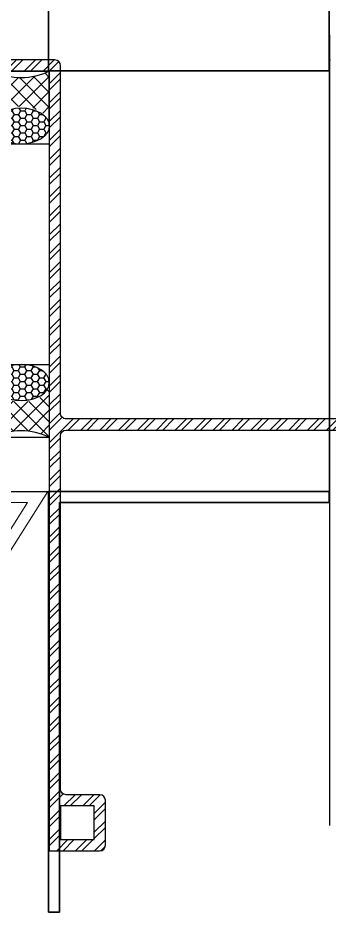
# Model space of a CAD drawing. Header units: millimetres. Extents: x 2519235 to 7246330, y 25937 to 201821.
# Drawn here: x 2723389.6 to 2723445, y 136462.3 to 136621.7 of the extents above; entities that cross this region are included whole.
import ezdxf

# ---------------------------------------------------------------- set-up
doc = ezdxf.new("R2010")
doc.units = ezdxf.units.MM
doc.set_wipeout_variables(frame=1)
doc.linetypes.add('CENTER', pattern=[50.800000000000004, 31.75, -6.35, 6.35, -6.35])
doc.linetypes.add('HIDDEN', pattern=[0.375, 0.25, -0.125])
for name, color, linetype in [('000 - 0_HIDE_OBJ_FRAMING_DEF_SUB_1', 7, 'Continuous'), ('000 - STRUCTURE_STEEL_ACCESORIES_MAIN_COLOR_2', 7, 'Continuous'), ('000 - STRUCTURE_STEEL_ACCESORIES_WIPEOUT_', 7, 'Continuous'), ('010 - ASPG_ACCESSORIES_HATCH_', 7, 'Continuous'), ('010 - ASPG_ACCESSORIES_MAIN_COLOR_1', 7, 'Continuous'), ('010 - ASPG_ACCESSORIES_SUB_COLOR_1', 7, 'Continuous'), ('010 - ASPG_ACCESSORIES_SUB_COLOR_2', 7, 'Continuous'), ('010 - ASPG_ACCESSORIES_SYMBOL_', 7, 'Continuous'), ('010 - ASPG_ACCESSORIES_WIPEOUT_', 7, 'Continuous'), ('010 - ASPG_FASTERN_DEF_SUB', 7, 'Continuous'), ('010 - ASPG_FASTERN_HIDDEN_', 7, 'Continuous'), ('010 - ASPG_FASTERN_MAIN_COLOR_1', 7, 'Continuous'), ('010 - ASPG_FASTERN_SUB_COLOR_2', 7, 'Continuous'), ('010 - ASPG_FRAMING_CUT_COLOR_4', 7, 'Continuous'), ('010 - ASPG_FRAMING_DEF_SUB', 7, 'Continuous'), ('010 - ASPG_FRAMING_HATCH_', 7, 'Continuous'), ('010 - ASPG_FRAMING_SUB_COLOR_2', 7, 'Continuous'), ('A-GENM', 7, 'Continuous'), ('A-GLAZ-CURT', 7, 'Continuous')]:
    doc.layers.add(name, color=color, linetype=linetype)
pattern_1 = [(270, (1257419.243240032, -520041.6224064054), (0.6549599250656583, -1.134423872092541), [0.7562825813950264, -1.512565162790053]), (29.99999999999978, (1257419.243240032, -520041.6224064054), (0.6549599293588203, 1.134423869613882), [0.7562825813950259, -1.512565162790052]), (329.9999999999998, (1257419.243240032, -520041.6224064054), (1.309919854424478, -2.478657937293614e-09), [-1.512565162790051, 0.7562825813950254])]
pattern_2 = [(314.9999999999999, (1257419.492862033, -520021.6224064054), (1.336931354494228, 1.336931354494224), []), (44.99999999999984, (1257419.492862033, -520021.6224064054), (-1.336931354494223, 1.336931354494228), [])]
pattern_3 = [(270, (1257419.442484036, -520043.9224064054), (0.6549599250656583, -1.134423872092541), [0.7562825813950264, -1.512565162790053]), (29.99999999999978, (1257419.442484036, -520043.9224064054), (0.6549599293588203, 1.134423869613882), [0.7562825813950259, -1.512565162790052]), (329.9999999999998, (1257419.442484036, -520043.9224064054), (1.309919854424478, -2.478657937293614e-09), [-1.512565162790051, 0.7562825813950254])]
pattern_4 = [(314.9999999999999, (1257419.192862035, -520023.9224064054), (1.336931354494228, 1.336931354494224), []), (44.99999999999984, (1257419.192862035, -520023.9224064054), (-1.336931354494223, 1.336931354494228), [])]
pattern_5 = [(45, (68845973.91123614, -106253.6340706302), (-4.041115254481119, 4.041115254481119), []), (45, (68845976.60531414, -106253.6340706302), (-4.041115254481119, 4.041115254481119), [])]

# ---------------------------------------------------------------- blocks, each defined once
blk = doc.blocks.new('DPA_CP_Entrance Louver Grill Vertical - Louver Grill Vertical Z-27946342-ENTRANCE 1 - LOWER ROOF LEVEL PLAN')
at = {"layer": '000 - 0_HIDE_OBJ_FRAMING_DEF_SUB_1', "color": 7, "lineweight": 35}
for p, q in [((-699.9999999997716, 200.0000000000238), (-702.000000000083, 200.0000000000238)), ((-702.000000000083, 200.0000000000238), (-702.000000000083, 127.0000000000231)), ((-699.9999999997716, 124.9999999999889), (-699.9999999997716, 200.0000000000238)), ((-702.000000000083, 127.0000000000231), (-749.9999999997948, 127.0000000000231)), ((-749.9999999997948, 127.0000000000231), (-749.9999999997948, 124.9999999999889)), ((-749.9999999997948, 124.9999999999889), (-699.9999999997716, 124.9999999999889)), ((-699.9999998478582, 50.00000000002328), (-749.9999998473271, 50.00000000002328)), ((-749.9999998473271, 50.00000000002328), (-749.9999998473271, 0.07073692867445272)), ((-699.9999998478582, 0.07073692867445266), (-699.9999998478582, 50.00000000002328))]:
    blk.add_line(p, q, dxfattribs=at)
at = {"layer": '000 - 0_HIDE_OBJ_FRAMING_DEF_SUB_1', "color": 7}
for p, q in [((-749.9999998476044, 50.00000000000313), (-749.9999998476044, 124.9999999999998)), ((749.9999998476044, 124.9999999999997), (-749.9999998476044, 124.9999999999998)), ((749.9999998476044, 50.00000000000296), (-749.9999998476044, 50.00000000000313))]:
    blk.add_line(p, q, dxfattribs=at)
blk = doc.blocks.new('GM_Louver Grill Vertical Z1 - Z Profile-27946408-ENTRANCE 1 - LOWER ROOF LEVEL PLAN')
at = {"layer": '000 - 0_HIDE_OBJ_FRAMING_DEF_SUB_1', "color": 7, "lineweight": 9}
for p, q in [((3.733443376889045, 2.000000000034197), (50.00000000002328, 74.99999999996562)), ((50.00000000002328, 74.99999999996562), (40.00000000012951, 74.99999999996562)), ((40.00000000012951, 74.99999999996562), (40.00000000012951, 73.00000000000072)), ((46.3680285242357, 73.00000000000072), (0.1014719011014677, 0)), ((40.00000000012951, 73.00000000000072), (46.3680285242357, 73.00000000000072)), ((30.00000000023574, 2.000000000034197), (3.733443376889045, 2.000000000034197)), ((30.00000000023574, 0), (30.00000000023574, 2.000000000034197)), ((0.1014719011014677, 0), (30.00000000023574, 0))]:
    blk.add_line(p, q, dxfattribs=at)
blk = doc.blocks.new('A$C7e7c92b9')
at = {"layer": 'A-GENM', "color": 7, "lineweight": 9, "rotation": 180}
blk.add_blockref('GM_Louver Grill Vertical Z1 - Z Profile-27946408-ENTRANCE 1 - LOWER ROOF LEVEL PLAN', (124470.1784534734, 9933.466245706055), dxfattribs=at)
at = {"layer": 'A-GLAZ-CURT', "color": 7, "rotation": 180}
blk.add_blockref('DPA_CP_Entrance Louver Grill Vertical - Louver Grill Vertical Z-27946342-ENTRANCE 1 - LOWER ROOF LEVEL PLAN', (123770.1784536256, 10058.46624570605), dxfattribs=at)
blk = doc.blocks.new('A$C6d15e31b')
at = {"layer": '000 - 0_HIDE_OBJ_FRAMING_DEF_SUB_1', "color": 7}
blk.add_blockref('A$C7e7c92b9', (-135619.3374636862, -23258.39544955263), dxfattribs=at)
blk = doc.blocks.new('*U2949')
at = {"layer": '010 - ASPG_FRAMING_HATCH_', "transparency": 33554585}
h = blk.add_hatch(dxfattribs=at)
h.set_pattern_fill('ANSI32', scale=0.25)
h.set_pattern_definition([(45, (0, 0), (-1.683798022700467, 1.683798022700467), []), (45, (1.1225325, 0), (-1.683798022700467, 1.683798022700467), [])])
edge = h.paths.add_edge_path()
edge.add_line((2.000000000009768, -50.0000000001819), (2.000000000009536, -75.00000000027285))
edge.add_line((2.000000000009536, -75.00000000027285), (-1.376676550535194e-14, -75.00000000027285))
edge.add_line((-1.377727649045784e-14, -75.00000000027285), (2.183725214694612e-13, -49.00000000020555))
edge.add_arc((0.9999999999907824, -49.00000000021976), 0.999999999990564, 89.99999999918577, 179.9999999991858, ccw=False)
edge.add_line((1.000000000004993, -48.00000000022919), (62.99999999987471, -48.00000000022955))
edge.add_arc((62.99999999988892, -47.00000000023898), 0.999999999990564, 269.9999999991858, 359.9999999991858)
edge.add_line((63.99999999987948, -47.00000000025319), (63.99999999987995, 47.00000000025248))
edge.add_arc((62.99999999988939, 47.00000000023827), 0.999999999990564, 8.142219984623432e-10, 90.00000000081424)
edge.add_line((62.99999999987518, 48.00000000022884), (1.000000000005464, 48.00000000022919))
edge.add_arc((0.9999999999912551, 49.00000000021976), 0.999999999990564, 180.0000000008142, 270.0000000008142, ccw=False)
edge.add_line((6.91122180303467e-13, 49.00000000020555), (9.232719782633861e-13, 75.00000000027285))
edge.add_line((9.232719782633861e-13, 75.00000000027285), (2.000000000010473, 75.00000000027285))
edge.add_line((2.000000000010473, 75.00000000027285), (2.000000000010241, 50.0000000001819))
edge.add_line((2.000000000010241, 50.0000000001819), (140.9999999998781, 50.00000000018107))
edge.add_line((140.9999999998781, 50.00000000018107), (140.9999999998781, 41.00000000016652))
edge.add_arc((139.9999999998876, 41.00000000018073), 0.999999999990564, 269.9999999991858, 359.9999999991858, ccw=False)
edge.add_line((139.9999999998734, 40.00000000019017), (131.999999999892, 40.00000000019029))
edge.add_arc((131.9999999998778, 41.00000000018085), 0.999999999990564, 180.0000000008142, 270.0000000008142, ccw=False)
edge.add_line((130.9999999998872, 41.00000000016664), (130.9999999998872, 47.00000000025214))
edge.add_arc((129.9999999998967, 47.00000000023793), 0.999999999990564, 8.142219984623432e-10, 90.00000000081424)
edge.add_line((129.9999999998824, 48.00000000022849), (66.99999999989429, 48.00000000022884))
edge.add_arc((66.99999999988007, 47.00000000023827), 0.999999999990564, 89.99999999918577, 179.9999999991858)
edge.add_line((65.99999999988951, 47.00000000025248), (65.99999999988903, -47.00000000025319))
edge.add_arc((66.99999999987959, -47.00000000023898), 0.999999999990564, 180.0000000008142, 270.0000000008142)
edge.add_line((66.9999999998938, -48.00000000022955), (129.9999999998819, -48.0000000002299))
edge.add_arc((129.9999999998961, -47.00000000023933), 0.999999999990564, 269.9999999991858, 359.9999999991858)
edge.add_line((130.9999999998867, -47.00000000025354), (130.9999999998868, -41.00000000357866))
edge.add_arc((131.9999999998773, -41.00000000359287), 0.999999999990564, 89.99999999918577, 179.9999999991858, ccw=False)
edge.add_line((131.9999999998915, -40.0000000036023), (139.9999999998729, -40.00000000360242))
edge.add_arc((139.9999999998871, -41.00000000359299), 0.999999999990564, 8.14225131762214e-10, 90.00000000081423, ccw=False)
edge.add_line((140.9999999998777, -41.00000000357878), (140.9999999998776, -50.00000000632181))
edge.add_line((140.9999999998776, -50.00000000632181), (2.000000000009777, -50.0000000001819))
h.paths.add_polyline_path([(138.9999999998686, 48.00000000022837), (138.9999999998686, 42.00000000355348), (132.9999999998968, 42.0000000035536), (132.9999999998968, 48.00000000022849)], flags=16)
h.paths.add_polyline_path([(138.999999999868, -48.00000000023002), (138.9999999998681, -42.00000000355513), (132.9999999998963, -42.00000000355501), (132.9999999998962, -48.00000000023001)], flags=16)
at = {"layer": '010 - ASPG_FRAMING_HATCH_'}
h = blk.add_hatch(dxfattribs=at)
h.set_pattern_fill('ANSI37', scale=0.5954980955866349, angle=-90.00000000000001)
h.set_pattern_definition(pattern_2)
edge = h.paths.add_edge_path()
edge.add_ellipse((57.77220869647454, 55.00000000111321), major_axis=(-3.509070088518285e-14, -4.999999999272404), ratio=0.6444816938462435, start_angle=0, end_angle=180)
edge.add_line((57.77220869647455, 60.00000000018189), (61.99999999977764, 60.00000000018189))
edge.add_arc((61.99999999977037, 60.30000000023573), 0.3000000000538421, -89.99999999861039, -1.389609784768862e-09)
edge.add_line((62.29999999982421, 60.30000000022845), (62.29999999982421, 61.00000000018188))
edge.add_line((62.29999999982421, 61.00000000018188), (61.79999999982421, 61.50000000041472))
edge.add_line((61.79999999982421, 61.50000000041472), (62.29999999982421, 62.00000000018188))
edge.add_line((62.29999999982421, 62.00000000018188), (61.79999999982421, 62.50000000041472))
edge.add_line((61.79999999982421, 62.50000000041472), (62.29999999982421, 63.00000000018188))
edge.add_line((62.29999999982421, 63.00000000018188), (61.79999999982421, 63.50000000018188))
edge.add_line((61.79999999982421, 63.50000000018188), (62.29999999982421, 64.00000000018188))
edge.add_line((62.29999999982421, 64.00000000018188), (62.29999999982421, 65.00000000018188))
edge.add_line((62.29999999982421, 65.00000000018188), (63.29999999970779, 65.00000000018188))
edge.add_line((63.29999999970779, 65.00000000018188), (63.79999999970779, 65.50000000018188))
edge.add_line((63.79999999970779, 65.50000000018188), (64.2999999997078, 65.00000000018188))
edge.add_line((64.2999999997078, 65.00000000018188), (64.7999999997078, 65.50000000018188))
edge.add_line((64.7999999997078, 65.50000000018188), (65.2999999997078, 65.00000000018188))
edge.add_line((65.2999999997078, 65.00000000018188), (65.7999999997078, 65.50000000018188))
edge.add_line((65.7999999997078, 65.50000000018188), (66.29999999982421, 65.00000000018188))
edge.add_line((66.29999999982421, 65.00000000018188), (66.99999999977764, 65.00000000018188))
edge.add_arc((66.99999999974126, 65.30000000014842), 0.2999999999665306, -89.99999999305199, 1.528565674358258e-08)
edge.add_line((67.2999999997078, 65.30000000022845), (67.30017822586116, 60.00000000018188))
edge.add_arc((77.20009572393145, 55.00000000088038), 11.09091368921486, 153.2037265686182, 206.7962734313818)
edge.add_line((67.30017822586116, 50.00000000157887), (57.77220869647455, 50.00000000157887))
h = blk.add_hatch(dxfattribs=at)
h.set_pattern_fill('ANSI37', scale=0.5954980955866349, angle=-90.00000000000001)
h.set_pattern_definition(pattern_4)
edge = h.paths.add_edge_path()
edge.add_ellipse((11.52796953010241, 55.00000000111323), major_axis=(-3.510345640540481e-14, -4.999999999272404), ratio=0.6444816938462435, start_angle=180, end_angle=360, ccw=False)
edge.add_line((11.52796953010241, 60.00000000018191), (2.00000000074399, 60.00000000018191))
edge.add_arc((-7.899917497165894, 55.00000000111323), 11.09091368915029, -26.79627343179601, 26.796273430967574, ccw=False)
edge.add_line((2.000000000715794, 50.00000000157889), (11.52796953007421, 50.00000000157889))
h = blk.add_hatch(dxfattribs=at)
h.set_pattern_fill('HONEY', scale=0.238199238234654, angle=-90.00000000000001)
h.set_pattern_definition(pattern_3)
edge = h.paths.add_edge_path()
edge.add_ellipse((11.7775915319535, 55.00000000111977), major_axis=(-3.509070088518285e-14, -4.999999999272404), ratio=0.6444816938462435, start_angle=0, end_angle=360, ccw=False)
h = blk.add_hatch(dxfattribs=at)
h.set_pattern_fill('HONEY', scale=0.238199238234654, angle=-90.00000000000001)
h.set_pattern_definition(pattern_1)
edge = h.paths.add_edge_path()
edge.add_ellipse((57.52258669462346, 55.00000000111321), major_axis=(-3.509070088518285e-14, -4.999999999272404), ratio=0.6444816938462435, start_angle=0, end_angle=360)
h = blk.add_hatch(dxfattribs=at)
h.set_pattern_fill('ANSI37', scale=0.5954980955866349, angle=-90.00000000000001)
h.set_pattern_definition(pattern_4)
edge = h.paths.add_edge_path()
edge.add_ellipse((11.52796953010241, -55.00000000111394), major_axis=(-3.510345640540481e-14, 4.999999999272404), ratio=0.6444816938462435, start_angle=0, end_angle=180)
edge.add_line((11.52796953010241, -60.00000000018262), (2.00000000074399, -60.00000000018262))
edge.add_arc((-7.899917497165894, -55.00000000111394), 11.09091368915029, 333.2037265690324, 386.796273431796)
edge.add_line((2.000000000715794, -50.0000000015796), (11.52796953007421, -50.0000000015796))
h = blk.add_hatch(dxfattribs=at)
h.set_pattern_fill('HONEY', scale=0.238199238234654, angle=-90.00000000000001)
h.set_pattern_definition(pattern_3)
edge = h.paths.add_edge_path()
edge.add_ellipse((11.7775915319535, -55.00000000112048), major_axis=(-3.509070088518285e-14, 4.999999999272404), ratio=0.6444816938462435, start_angle=0, end_angle=360)
h = blk.add_hatch(dxfattribs=at)
h.set_pattern_fill('HONEY', scale=0.238199238234654, angle=-90.00000000000001)
h.set_pattern_definition(pattern_1)
edge = h.paths.add_edge_path()
edge.add_ellipse((57.52258669462346, -55.00000000111392), major_axis=(-3.509070088518285e-14, 4.999999999272404), ratio=0.6444816938462435, start_angle=0, end_angle=360, ccw=False)
h = blk.add_hatch(dxfattribs=at)
h.set_pattern_fill('ANSI37', scale=0.5954980955866349, angle=-90.00000000000001)
h.set_pattern_definition(pattern_2)
edge = h.paths.add_edge_path()
edge.add_ellipse((57.77220869647454, -55.00000000111392), major_axis=(-3.509070088518285e-14, 4.999999999272404), ratio=0.6444816938462435, start_angle=180, end_angle=360, ccw=False)
edge.add_line((57.77220869647455, -60.0000000001826), (61.99999999977764, -60.0000000001826))
edge.add_arc((61.99999999977037, -60.30000000023644), 0.3000000000538421, 360.0000000013896, 449.9999999986104, ccw=False)
edge.add_line((62.29999999982421, -60.30000000022916), (62.29999999982421, -61.0000000001826))
edge.add_line((62.29999999982421, -61.0000000001826), (61.79999999982421, -61.50000000041543))
edge.add_line((61.79999999982421, -61.50000000041543), (62.29999999982421, -62.0000000001826))
edge.add_line((62.29999999982421, -62.0000000001826), (61.79999999982421, -62.50000000041543))
edge.add_line((61.79999999982421, -62.50000000041543), (62.29999999982421, -63.0000000001826))
edge.add_line((62.29999999982421, -63.0000000001826), (61.79999999982421, -63.5000000001826))
edge.add_line((61.79999999982421, -63.5000000001826), (62.29999999982421, -64.0000000001826))
edge.add_line((62.29999999982421, -64.0000000001826), (62.29999999982421, -65.0000000001826))
edge.add_line((62.29999999982421, -65.0000000001826), (63.29999999970779, -65.0000000001826))
edge.add_line((63.29999999970779, -65.0000000001826), (63.79999999970779, -65.5000000001826))
edge.add_line((63.79999999970779, -65.5000000001826), (64.2999999997078, -65.0000000001826))
edge.add_line((64.2999999997078, -65.0000000001826), (64.7999999997078, -65.5000000001826))
edge.add_line((64.7999999997078, -65.5000000001826), (65.2999999997078, -65.0000000001826))
edge.add_line((65.2999999997078, -65.0000000001826), (65.7999999997078, -65.5000000001826))
edge.add_line((65.7999999997078, -65.5000000001826), (66.29999999982421, -65.0000000001826))
edge.add_line((66.29999999982421, -65.0000000001826), (66.99999999977764, -65.0000000001826))
edge.add_arc((66.99999999974126, -65.30000000014913), 0.2999999999665306, 359.99999998471435, 449.999999993052, ccw=False)
edge.add_line((67.2999999997078, -65.30000000022916), (67.30017822586116, -60.0000000001826))
edge.add_arc((77.20009572393145, -55.00000000088109), 11.09091368921486, 153.2037265686182, 206.7962734313818, ccw=False)
edge.add_line((67.30017822586116, -50.00000000157958), (57.77220869647455, -50.00000000157958))
at = {"layer": '010 - ASPG_FASTERN_DEF_SUB', "color": 7}
blk.add_point((0, 0), dxfattribs=at)
at = {"layer": '010 - ASPG_FRAMING_CUT_COLOR_4', "color": 7}
blk.add_lwpolyline([(2.000000000009768, -50.0000000001819), (2.000000000009536, -75.00000000027285), (-1.377727649045784e-14, -75.00000000027285), (2.183725214694612e-13, -49.00000000020555, -0.414213562373095), (1.000000000004993, -48.00000000022919), (62.99999999987471, -48.00000000022955, 0.414213562373095), (63.99999999987948, -47.00000000025319), (63.99999999987995, 47.00000000025248, 0.414213562373095), (62.99999999987518, 48.00000000022884), (1.000000000005466, 48.00000000022919, -0.414213562373095), (6.91122180303467e-13, 49.00000000020555), (9.232719782633861e-13, 75.00000000027285), (2.000000000010473, 75.00000000027285), (2.000000000010241, 50.0000000001819), (140.9999999998781, 50.00000000018107), (140.9999999998781, 41.00000000016652, -0.414213562373095), (139.9999999998734, 40.00000000019017), (131.999999999892, 40.00000000019029, -0.414213562373095), (130.9999999998872, 41.00000000016664), (130.9999999998872, 47.00000000025214, 0.414213562373095), (129.9999999998824, 48.00000000022849), (66.99999999989429, 48.00000000022884, 0.414213562373095), (65.99999999988951, 47.00000000025248), (65.99999999988903, -47.00000000025319, 0.414213562373095), (66.9999999998938, -48.00000000022955), (129.9999999998819, -48.0000000002299, 0.414213562373095), (130.9999999998867, -47.00000000025354), (130.9999999998868, -41.00000000357866, -0.414213562373095), (131.9999999998915, -40.0000000036023), (139.9999999998729, -40.00000000360242, -0.414213562373095), (140.9999999998777, -41.00000000357878), (140.9999999998776, -50.00000000632181)], format="xyb", close=True, dxfattribs=at)
for points in [[(138.9999999998686, 48.00000000022837), (138.9999999998686, 42.00000000355348), (132.9999999998968, 42.0000000035536), (132.9999999998968, 48.00000000022849)], [(138.999999999868, -48.00000000023002), (138.9999999998681, -42.00000000355513), (132.9999999998963, -42.00000000355501), (132.9999999998962, -48.00000000023001)]]:
    blk.add_lwpolyline(points, close=True, dxfattribs=at)
at = {"layer": '010 - ASPG_FRAMING_DEF_SUB', "color": 7, "transparency": 33554508}
blk.add_line((136.4999999998283, 2.131628207280301e-14), (-4.500000000049795, 2.131628207280301e-14), dxfattribs=at)
at = {"layer": '010 - ASPG_FRAMING_DEF_SUB', "color": 7, "transparency": 33554457}
for points in [[(54.30017822586116, 50.00000000157887), (67.30017822586116, 50.00000000157887), (67.30017822586116, 65.50000000018188), (54.30017822586116, 65.50000000018188)], [(2.000000000715794, 50.00000000157889), (15.00000000071579, 50.00000000158543), (15.00000000071579, 60.00000000039217), (2.000000000715794, 60.00000000038563)], [(2.000000000715794, -50.0000000015796), (15.00000000071579, -50.00000000158614), (15.00000000071579, -60.00000000039288), (2.000000000715794, -60.00000000038634)], [(54.30017822586116, -50.00000000157958), (67.30017822586116, -50.00000000157958), (67.30017822586116, -65.5000000001826), (54.30017822586116, -65.5000000001826)]]:
    blk.add_lwpolyline(points, close=True, dxfattribs=at)
at = {"layer": '010 - ASPG_FRAMING_SUB_COLOR_2', "color": 7}
for points in [[(57.52258669462346, 50.00000000157888), (67.30017822586116, 50.00000000157887, -0.2381992382621886), (67.30017822586116, 60.00000000018188), (67.2999999997078, 65.30000000022845, -0.4142135624157165), (66.99999999977764, 65.00000000018188), (66.29999999982421, 65.00000000018188), (65.7999999997078, 65.50000000018188), (65.2999999997078, 65.00000000018188), (64.7999999997078, 65.50000000018188), (64.2999999997078, 65.00000000018188), (63.79999999970779, 65.50000000018188), (63.29999999970779, 65.00000000018188), (62.29999999982421, 65.00000000018188), (62.29999999982421, 64.00000000018188), (61.79999999982421, 63.50000000018188), (62.29999999982421, 63.00000000018188), (61.79999999982421, 62.50000000041472), (62.29999999982421, 62.00000000018188), (61.79999999982421, 61.50000000041472), (62.29999999982421, 61.00000000018188), (62.29999999982421, 60.30000000022845, -0.414213562358888), (61.99999999977764, 60.00000000018188), (57.52258669462346, 60.00000000018189)], [(11.77759153183708, 50.00000000158543), (2.000000000715794, 50.00000000157889, 0.2381992382621886), (2.000000000715796, 60.00000000018191), (11.77759153183708, 60.00000000018844)], [(11.77759153183708, -50.00000000158614), (2.000000000715794, -50.0000000015796, -0.2381992382621886), (2.000000000715796, -60.00000000018262), (11.77759153183708, -60.00000000018915)], [(57.52258669462346, -50.00000000157959), (67.30017822586116, -50.00000000157958, 0.2381992382621886), (67.30017822586116, -60.0000000001826), (67.2999999997078, -65.30000000022916, 0.4142135624157165), (66.99999999977764, -65.0000000001826), (66.29999999982421, -65.0000000001826), (65.7999999997078, -65.5000000001826), (65.2999999997078, -65.0000000001826), (64.7999999997078, -65.5000000001826), (64.2999999997078, -65.0000000001826), (63.79999999970779, -65.5000000001826), (63.29999999970779, -65.0000000001826), (62.29999999982421, -65.0000000001826), (62.29999999982421, -64.0000000001826), (61.79999999982421, -63.5000000001826), (62.29999999982421, -63.0000000001826), (61.79999999982421, -62.50000000041543), (62.29999999982421, -62.0000000001826), (61.79999999982421, -61.50000000041543), (62.29999999982421, -61.0000000001826), (62.29999999982421, -60.30000000022916, 0.414213562358888), (61.99999999977764, -60.0000000001826), (57.52258669462346, -60.0000000001826)]]:
    blk.add_lwpolyline(points, format="xyb", dxfattribs=at)
at = {"layer": '010 - ASPG_FRAMING_SUB_COLOR_2', "color": 7, "extrusion": (0, 0, -1)}
for centre, major_axis in [((11.7775915319535, 55.00000000111977), (-3.509070088518285e-14, -4.999999999272404)), ((57.52258669462346, -55.00000000111392), (-3.509070088518285e-14, 4.999999999272404))]:
    blk.add_ellipse(centre, major_axis=major_axis, ratio=0.6444816938462435, dxfattribs=at)
at = {"layer": '010 - ASPG_FRAMING_SUB_COLOR_2', "color": 7}
for centre, major_axis in [((57.52258669462346, 55.00000000111321), (-3.509070088518285e-14, -4.999999999272404)), ((11.7775915319535, -55.00000000112048), (-3.509070088518285e-14, 4.999999999272404))]:
    blk.add_ellipse(centre, major_axis=major_axis, ratio=0.6444816938462435, dxfattribs=at)
blk = doc.blocks.new('*U1112')
at = {"color": 7, "transparency": 33554559, "xscale": -1, "rotation": 270}
blk.add_blockref('*U2949', (1500, 1.546684558206834e-09), dxfattribs=at)
blk = doc.blocks.new('*U2669')
at = {"color": 7, "transparency": 33554559, "xscale": -1, "rotation": 270}
blk.add_blockref('*U2949', (0, 0), dxfattribs=at)
blk = doc.blocks.new('W-1-PP17-ENT1_REV02_20260416-153151_PP17_ENT1_ASPG_MAIN_UPPL')
at = {"color": 7, "rotation": 179.9999999999999}
blk.add_blockref('*U1112', (-9599, -13247.99999999907), dxfattribs=at)
blk.add_blockref('*U2669', (-11099, -13247.99999999907), dxfattribs=at)
blk = doc.blocks.new('*U3382')
at = {"layer": '010 - ASPG_ACCESSORIES_SUB_COLOR_2', "color": 7}
for p, q in [((-2.084999999999127, -1.547816335794778), (-2.084999999999127, 0)), ((2.084999999999013, -1.047816335789321), (2.084999999999127, 0)), ((-2.729999999999563, -1.899999999995998), (2.729999999999563, -1.399999999995998)), ((-2.729999999999563, -1.899999999995998), (-2.084999999999127, -1.547816335789321)), ((-2.084999999999127, -1.547816335789321), (2.084999999999127, -1.047816335789321)), ((2.729999999999563, -1.399999999995998), (2.084999999999127, -1.047816335789321)), ((2.729999999999563, -1.399999999995998), (2.084999999999127, -1.752183664200857)), ((-2.729999999999563, -1.899999999995998), (-2.084999999999127, -2.252183664200857)), ((-2.084999999999127, -2.252183664200857), (2.084999999999127, -1.752183664200857)), ((-2.084999999999013, -3.347816335790412), (-2.084999999999127, -2.252183664206314)), ((-2.084999999999127, -3.347816335790412), (2.084999999999127, -2.847816335790412)), ((2.084999999999013, -2.847816335790412), (2.0849999999989, -1.752183664201084)), ((2.729999999999563, -3.19999999999709), (2.084999999999127, -2.847816335790412)), ((-2.729999999999563, -3.69999999999709), (2.729999999999563, -3.19999999999709)), ((-2.729999999999563, -3.69999999999709), (-2.084999999999127, -3.347816335790412)), ((-2.729999999999563, -3.69999999999709), (-2.084999999999127, -4.052183664201948)), ((-2.084999999999127, -4.052183664201948), (2.084999999999127, -3.552183664201948)), ((-2.0849999999989, -5.147816335791504), (-2.084999999999013, -4.052183664201948)), ((-2.084999999999127, -5.147816335791504), (2.084999999999127, -4.647816335791504)), ((-2.084999999999127, -5.147816335791504), (2.084999999999127, -4.647816335791504)), ((2.729999999999563, -3.19999999999709), (2.084999999999127, -3.552183664201948)), ((2.084999999999241, -4.647816335791504), (2.084999999999241, -3.552183664201948)), ((2.729999999999563, -4.999999999998181), (2.084999999999127, -4.647816335791504)), ((2.729999999999563, -4.999999999998181), (2.084999999999127, -4.647816335791504)), ((-2.729999999999563, -5.499999999998181), (2.729999999999563, -4.999999999998181)), ((-2.729999999999563, -5.499999999998181), (2.729999999999563, -4.999999999998181)), ((-2.729999999999563, -5.499999999998181), (-2.084999999999127, -5.147816335791504)), ((-2.729999999999563, -5.499999999998181), (-2.084999999999127, -5.147816335791504)), ((-2.729999999999563, -5.499999999998181), (-2.084999999999127, -5.852183664203039)), ((-2.729999999999563, -5.499999999998181), (-2.084999999999127, -5.852183664203039)), ((-2.084999999999127, -5.852183664203039), (2.084999999999127, -5.352183664203039)), ((-2.084999999999127, -5.852183664203039), (2.084999999999127, -5.352183664203039)), ((-2.084999999999127, -6.947816335792595), (-2.0849999999989, -5.852183664203039)), ((-2.084999999999127, -6.947816335792595), (-2.084999999999127, -5.852183664203039)), ((2.729999999999563, -4.999999999998181), (2.084999999999127, -5.352183664203039)), ((2.729999999999563, -4.999999999998181), (2.084999999999127, -5.352183664203039)), ((2.084999999999127, -6.447816335792595), (2.084999999999127, -5.352183664203039)), ((2.084999999999127, -6.447816335792595), (2.084999999999241, -5.352183664203039)), ((-2.729999999999563, -7.299999999999272), (2.729999999999563, -6.799999999999272)), ((-2.729999999999563, -7.299999999999272), (-2.084999999999127, -6.947816335792595)), ((-2.729999999999563, -7.299999999999272), (-2.084999999999127, -7.652183664204131)), ((-2.084999999999127, -6.947816335792595), (2.084999999999127, -6.447816335792595)), ((-2.084999999999127, -7.652183664204131), (2.084999999999127, -7.152183664204131)), ((-2.084999999999127, -8.747816335793686), (-2.084999999999127, -7.652183664204131)), ((2.729999999999563, -6.799999999999272), (2.084999999999127, -6.447816335792595)), ((2.729999999999563, -6.799999999999272), (2.084999999999127, -7.152183664204131)), ((2.084999999999127, -8.247816335793686), (2.084999999999127, -7.152183664204131)), ((-2.729999999999563, -9.099999999998545), (-2.084999999999127, -8.747816335793686)), ((-2.729999999999563, -9.099999999998545), (-1.568355612604137, -8.982641209644498)), ((-2.729999999999563, -9.099999999998545), (-2.084999999999127, -9.452183664205222)), ((-2.084999999999127, -8.747816335793686), (-1.064489079482883, -8.605286877620529)), ((-2.084999999999127, -9.452183664205222), (-1.629698446698967, -9.388594061787444)), ((-2.084999999999127, -10.54781633579296), (-2.084999999999127, -9.452183664205222)), ((0.4333070988686814, -8.43729858455481), (2.084999999999127, -8.247816335793686)), ((0.7141825614198751, -8.775605983184505), (2.729999999999563, -8.599999999998545)), ((0.7141825614198751, -9.102437496409038), (2.084999999999127, -8.952183664205222)), ((2.729999999999563, -8.599999999998545), (2.084999999999127, -8.247816335793686)), ((2.729999999999563, -8.599999999998545), (2.084999999999127, -8.952183664205222)), ((2.084999999999127, -10.04781633579296), (2.084999999999127, -8.952183664205222)), ((-2.729999999999563, -10.89999999999964), (-2.084999999999127, -10.54781633579296)), ((-2.729999999999563, -10.89999999999964), (-1.844567201240352, -10.81054635710279)), ((-2.729999999999563, -10.89999999999964), (-2.084999999999127, -11.25218366420449)), ((-2.084999999999127, -10.54781633579296), (-1.798826981090315, -10.50784803706301)), ((0.7141825614198751, -10.20507654483481), (2.084999999999127, -10.04781633579296)), ((0.7141825614198751, -10.57560598318378), (2.729999999999563, -10.39999999999964)), ((0.7141825614198751, -10.90243749640831), (2.084999999999127, -10.75218366420449)), ((2.729999999999563, -10.39999999999964), (2.084999999999127, -10.04781633579296)), ((2.729999999999563, -10.39999999999964), (2.084999999999127, -10.75218366420449)), ((2.084999999999127, -10.75218366420449), (2.084999999999127, -15.59999999999854)), ((-2.084999999999127, -11.25218366420449), (-1.907557413303948, -11.22740118002912)), ((-2.084999999999127, -12.40167565273805), (-2.084999999999127, -11.25218366420449)), ((-2.084999999999127, -12.40167565273805), (-2.084999999999127, -15.59999999999854)), ((0, -17.19999999999891), (-2.084999999999127, -15.59999999999854)), ((0, -17.19999999999891), (2.084999999999127, -15.59999999999854))]:
    blk.add_line(p, q, dxfattribs=at)
blk.add_lwpolyline([(0, -17.19999999999891), (0.7141825614198751, -11.45704931750151), (0.7141825614198751, -8.736688384093213, 0.4176573264866609), (0.4106596181591158, -8.436709070021607, 0.07099332720072511), (-1.529698998669119, -8.726820576112004), (-2.084999999999127, -12.40167565273805)], format="xyb", dxfattribs=at)
at = {"layer": '010 - ASPG_ACCESSORIES_SYMBOL_', "color": 7, "linetype": 'CENTER'}
blk.add_line((0, 6.142561988594025), (0, -18.19999999999891), dxfattribs=at)
at = {"layer": '010 - ASPG_FASTERN_MAIN_COLOR_1', "color": 7}
for p, q in [((-4.170000000000073, 5.049999999999272), (-4.170000000000073, 1.200000000000728)), ((3.127500000000509, 5.450000000000728), (-3.127500000000509, 5.450000000000728)), ((-2.084999999999127, 5.049999999999272), (-2.084999999999127, 1.200000000000728)), ((2.084999999999127, 5.049999999999272), (2.084999999999127, 1.200000000000728)), ((4.170000000000073, 5.049999999999272), (4.170000000000073, 1.200000000000728)), ((-5.5, 0.5499999999992724), (-5.5, 0)), ((5.5, 0), (-5.5, 0)), ((-5.200000000000728, 0.8500000000003638), (-4.170000000000073, 1.200000000000728)), ((5.200000000000728, 0.8500000000003638), (-5.200000000000728, 0.8500000000003638)), ((4.170000000000073, 1.200000000000728), (-4.170000000000073, 1.200000000000728)), ((-2.57630675031578, 0.8500000000003638), (-2.084999999999127, 1.200000000000728)), ((2.44630675031658, 0.8500000000003638), (2.084999999999127, 1.200000000000728)), ((5.200000000000728, 0.8500000000003638), (4.170000000000073, 1.200000000000728)), ((5.5, 0.5499999999992724), (5.5, 0))]:
    blk.add_line(p, q, dxfattribs=at)
for centre, radius, start, end in [((-3.127500000000509, 3.891492187500262), 1.55850781249987, 48.01707852331997, 131.98292147668), ((0, -0.1840312499989523), 5.634031249999114, 68.2799117114248, 111.7200882885752), ((3.127500000000509, 3.891492187500262), 1.558507812499965, 48.01707852331997, 131.98292147668), ((-5.200000000000728, 0.5499999999992724), 0.3, 90, 180), ((5.200000000000728, 0.5499999999992724), 0.3, 0, 90)]:
    blk.add_arc(centre, radius, start, end, dxfattribs=at)
blk = doc.blocks.new('G$C7D677D58')
at = {"layer": '010 - ASPG_FASTERN_MAIN_COLOR_1'}
h = blk.add_hatch(dxfattribs=at)
h.set_pattern_fill('ANSI35', scale=0.02, angle=280.6768409131589, style=0)
h.set_pattern_definition([(145.6768409131589, (67.45353497568851, -13.09426057516771), (0.00281929956869494, 0.00412935224241727), []), (145.6768409131589, (67.45006064978782, -13.09491560150343), (0.00281929956869494, 0.00412935224241727), [0.006249999999999968, -0.001249999999999992, 0, -0.001249999999999992])])
h.paths.add_polyline_path([(0.02989179726182556, 0.01545000000078289), (0.02447319464567954, 0.01545000000078289), (0.02447319464567954, 0.0005500000004303729), (0.02989179726182556, 0.0005500000004303729)])
at = {"layer": '010 - ASPG_FASTERN_DEF_SUB', "color": 7, "ltscale": 0.1}
blk.add_line((0.03829179726176335, 0.007999999999924512), (0, 0.007999999999924512, -2.806346833239134e-06), dxfattribs=at)
at = {"layer": '010 - ASPG_FASTERN_MAIN_COLOR_1', "color": 7}
for p, q in [((0.01327319464712673, 0, -2.806346833239134e-06), (0.01327319464712673, 0.01599999999996271, -2.806346833239134e-06)), ((0.01327319464712673, 0.01599999999996271, -2.806346833239134e-06), (0.01447319464705288, 0.01599999999996271, -2.806346833239134e-06)), ((0.01447319464705288, 0.01599999999996271, -2.806346833239134e-06), (0.01447319464705288, 0, -2.806346833239134e-06)), ((0.02989179726182556, 0), (0.02989179726182556, 0.01599999999996271)), ((0.02989179726182556, 0.01599999999996271), (0.03109179726175171, 0.01599999999996271)), ((0.03109179726175171, 0.01599999999996271), (0.03109179726175171, 0)), ((0.01247319464710017, 0.01492820323028354, -2.806346833239134e-06), (0.007673194646940829, 0.01492820323028354, -2.806346833239134e-06)), ((0.03109179726175171, 0.001071796769679167), (0.03109179726175171, 0.01492820323028354)), ((0.03589179726191105, 0.01492820323028354), (0.03109179726175171, 0.01492820323028354)), ((0.006873194647141645, 0.002803847577297347, -2.806346833239134e-06), (0.006873194647141645, 0.01319615242266536, -2.806346833239134e-06)), ((0.01327319464712673, 0.002803847577297347, -2.806346833239134e-06), (0.01327319464712673, 0.01319615242266536, -2.806346833239134e-06)), ((0.03669179726193761, 0.002803847577297347), (0.03669179726193761, 0.01319615242266536)), ((0.002400000000079672, 0.01199999999994361, -2.806346833239134e-06), (0.001600000000053114, 0.01119999999991705, -2.806346833239134e-06)), ((0.001600000000053114, 0.00479999999993197, -2.806346833239134e-06), (0.001600000000053114, 0.01119999999991705, -2.806346833239134e-06)), ((0.006873194647141645, 0.01119999999991705, -2.806346833239134e-06), (0.001600000000053114, 0.01119999999991705, -2.806346833239134e-06)), ((0.006873194647141645, 0.01199999999994361, -2.806346833239134e-06), (0.002400000000079672, 0.01199999999994361, -2.806346833239134e-06)), ((0.01247319464710017, 0.01146410161504718, -2.806346833239134e-06), (0.007673194646940829, 0.01146410161504718, -2.806346833239134e-06)), ((0.03589179726191105, 0.01146410161504718), (0.03109179726175171, 0.01146410161504718)), ((0.006873194647141645, 0.00479999999993197, -2.806346833239134e-06), (0.001600000000053114, 0.00479999999993197, -2.806346833239134e-06)), ((0.002400000000079672, 0.003999999999905413, -2.806346833239134e-06), (0.001600000000053114, 0.00479999999993197, -2.806346833239134e-06)), ((0.006873194647141645, 0.003999999999905413, -2.806346833239134e-06), (0.002400000000079672, 0.003999999999905413, -2.806346833239134e-06)), ((0.01247319464710017, 0.00453589838480184, -2.806346833239134e-06), (0.007673194646940829, 0.00453589838480184, -2.806346833239134e-06)), ((0.03589179726191105, 0.00453589838480184), (0.03109179726175171, 0.00453589838480184)), ((0.01247319464710017, 0.001071796769679167, -2.806346833239134e-06), (0.007673194646940829, 0.001071796769679167, -2.806346833239134e-06)), ((0.01447319464705288, 0, -2.806346833239134e-06), (0.01327319464712673, 0, -2.806346833239134e-06)), ((0.03109179726175171, 0), (0.02989179726182556, 0)), ((0.03589179726191105, 0.001071796769679167), (0.03109179726175171, 0.001071796769679167))]:
    blk.add_line(p, q, dxfattribs=at)
at = {"layer": '010 - ASPG_FASTERN_MAIN_COLOR_1', "color": 7, "elevation": -2.806346833239134e-06}
for points in [[(0.007673194646940829, 0.01492820323028354, 0.4618802153516978), (0.007673194646940829, 0.01146410161504718, 0.2309401076757868), (0.007673194646940829, 0.00453589838480184, 0.461880215351701), (0.007673194646940829, 0.001071796769679167)], [(0.01247319464710017, 0.01492820323028354, -0.4618802153516978), (0.01247319464710017, 0.01146410161504718, -0.2309401076757868), (0.01247319464710017, 0.00453589838480184, -0.461880215351701), (0.01247319464710017, 0.001071796769679167)], [(0.03589179726191105, 0.01492820323028354, -0.4618802153516978), (0.03589179726191105, 0.01146410161504718, -0.2309401076757868), (0.03589179726191105, 0.00453589838480184, -0.4618802153517009), (0.03589179726191105, 0.001071796769679167)]]:
    blk.add_lwpolyline(points, format="xyb", dxfattribs=at)
at = {"layer": '010 - ASPG_FASTERN_MAIN_COLOR_1', "color": 7}
blk.add_lwpolyline([(0.02989179726182556, 0.01545000000078289), (0.02447319464567954, 0.01545000000078289), (0.02447319464567954, 0.0005500000004303729), (0.02989179726182556, 0.0005500000004303729)], close=True, dxfattribs=at)
at = {"layer": '010 - ASPG_FASTERN_SUB_COLOR_2', "color": 7, "linetype": 'HIDDEN'}
for p, q in [((0.02989179726182556, 0.01199999999994361), (0.01447319464705288, 0.01199999999994361, -2.806346833239134e-06)), ((0.02989179726182556, 0.01119999999991705), (0.01447319464705288, 0.01119999999991705, -2.806346833239134e-06)), ((0.02989179726182556, 0.00479999999993197), (0.01447319464705288, 0.00479999999993197, -2.806346833239134e-06)), ((0.02989179726182556, 0.003999999999905413), (0.01447319464705288, 0.003999999999905413, -2.806346833239134e-06))]:
    blk.add_line(p, q, dxfattribs=at)
blk = doc.blocks.new('010 - ASPG_ACCESSORIES_BRACKET_FOR_FRAME_TYPE-1_CUT-VIEW')
at = {"color": 7}
blk.add_wipeout([(4.656612873077393e-10, 25.00000000008731), (4.656612873077393e-10, 1.8189894035458565e-12), (40, 1.8189894035458565e-12), (40, 3.000000000153044), (3.0000000003213074, 3.000000000153044), (3.0000000003213074, 25.00000000008731)], dxfattribs=at).dxf.layer = '010 - ASPG_ACCESSORIES_WIPEOUT_'
at = {"layer": '010 - ASPG_ACCESSORIES_HATCH_'}
h = blk.add_hatch(dxfattribs=at)
h.set_pattern_fill('ANSI32', scale=0.03)
h.set_pattern_definition(pattern_5)
h.paths.add_polyline_path([(1.452183664310724, 16.08500000019558), (1.100000000093132, 16.73000000005413), (0.7478163363412023, 16.08500000019558), (4.656612873077393e-10, 16.08500000019558), (4.656612873077393e-10, 25.00000000008731), (3.000000000465661, 25.00000000008731), (2.9848025678657, 16.08500000019558)])
h = blk.add_hatch(dxfattribs=at)
h.set_pattern_fill('ANSI32', scale=0.03)
h.set_pattern_definition(pattern_5)
h.paths.add_polyline_path([(4.656612873077393e-10, 0), (4.656612873077393e-10, 11.78062006374239), (0.1825785292312503, 11.91500000003725), (1.247816335875541, 11.91500000003725), (1.600000000558794, 11.27000000019325), (1.952183664776385, 11.91500000003725), (3.000000000465661, 11.9150000000518), (3.000000000465661, 3.000000000160071), (19.70000000018626, 3.000000000043656), (19.70000000018626, 1.164153218269348e-10)])
h = blk.add_hatch(dxfattribs=at)
h.set_pattern_fill('ANSI32', scale=0.03)
h.set_pattern_definition(pattern_5)
h.paths.add_polyline_path([(28.70000000018626, 1.164153218269348e-10), (28.70000000018626, 3.000000000043656), (40, 3.000000000160071), (40, 0)])
at = {"layer": '010 - ASPG_ACCESSORIES_MAIN_COLOR_1', "color": 7}
blk.add_lwpolyline([(4.656612873077393e-10, 25.00000000008731), (4.656612873077393e-10, 0), (40, 0), (40, 3.000000000160071), (3.000000000465661, 3.000000000160071), (3.000000000465661, 25.00000000008731)], close=True, dxfattribs=at)
at = {"layer": '010 - ASPG_ACCESSORIES_SUB_COLOR_1', "color": 7}
for points in [[(1.452183664310724, 16.08500000019558), (1.100000000093132, 16.73000000005413), (0.7478163363412023, 16.08500000019558), (4.656612873077393e-10, 16.08500000019558), (4.656612873077393e-10, 25.00000000008731), (3.000000000465661, 25.00000000008731), (2.9848025678657, 16.08500000019558)], [(4.656612873077393e-10, 0), (4.656612873077393e-10, 11.78062006374239), (0.1825785292312503, 11.91500000003725), (1.247816335875541, 11.91500000003725), (1.600000000558794, 11.27000000019325), (1.952183664776385, 11.91500000003725), (3.000000000465661, 11.9150000000518), (3.000000000465661, 3.000000000160071), (19.70000000018626, 3.000000000043656), (19.70000000018626, 1.164153218269348e-10)], [(28.70000000018626, 1.164153218269348e-10), (28.70000000018626, 3.000000000043656), (40, 3.000000000160071), (40, 0)]]:
    blk.add_lwpolyline(points, close=True, dxfattribs=at)
blk = doc.blocks.new('000_ASPG_TYP_FILES_EXPANSION_BOLT_1')
at = {"layer": '010 - ASPG_FASTERN_HIDDEN_', "color": 7, "linetype": 'CENTER'}
blk.add_line((-15.26864065614063, 9.349345953436885e-16), (74.85623900254723, -4.583622674533936e-15), dxfattribs=at)
at = {"layer": '010 - ASPG_FASTERN_MAIN_COLOR_1', "color": 7}
for p, q in [((-8.000000000029104, 7.211963661015035), (-7.359999999956925, 7.851963660985349)), ((-8.000000000029104, 7.211963661015035), (-8.000000000029104, -7.211963661000481)), ((-7.359999999956925, 7.851963660985349), (-2.24000000001979, 7.851963660985348)), ((-1.600000000034924, 7.211963661015034), (-2.24000000001979, 7.851963660985348)), ((-1.600000000034924, 7.211963661015034), (-1.600000000034925, -7.211963661000482)), ((-7.359999999956926, 3.925981830441743), (-2.24000000001979, 3.925981830441742)), ((-7.359999999956926, -3.92598183042719), (-2.240000000019791, -3.92598183042719)), ((-7.359999999956927, -7.851963660985347), (-8.000000000029104, -7.211963661000481)), ((-7.359999999956927, -7.851963660985347), (-2.240000000019791, -7.851963660985348)), ((-2.240000000019791, -7.851963660985348), (-1.600000000034925, -7.211963661000482))]:
    blk.add_line(p, q, dxfattribs=at)
blk.add_lwpolyline([(-1.600000000034925, -8.400000000052387), (-5.143516556450961e-16, -8.400000000052387), (5.143516556450961e-16, 8.400000000052387), (-1.600000000034924, 8.400000000052387)], close=True, dxfattribs=at)
for centre, radius, start, end in [((-4.66958333333605, 5.888972745771753), 3.330416666666676, 143.8846352637614, 216.115364737895), ((-4.930416666640667, 5.888972745771753), 3.330416666666676, 323.884635262105, 36.11536473623859), ((4.361666666693054, -2.670750561156677e-16), 12.36166666666667, 161.4825631773627, 198.5174368226373), ((-13.96166666666977, 8.549055197049716e-16), 12.36166666666667, 341.4825631773626, 18.51743682263733), ((-4.66958333333605, -5.888972745771753), 3.330416666666676, 143.884635262105, 216.1153647362386), ((-4.930416666640667, -5.888972745771753), 3.330416666666676, 323.8846352637614, 36.11536473789496)]:
    blk.add_arc(centre, radius, start, end, dxfattribs=at)
at = {"layer": '010 - ASPG_FASTERN_SUB_COLOR_2', "color": 7}
for p, q in [((-10.9215796769422, 4.000000000014553), (-11.72089587236405, 2.799999999973807)), ((-10.9215796769422, 4.000000000014553), (-11.61439999999129, -4.000000000014551)), ((-10.33270272545633, 2.799999999973807), (-10.9215796769422, 4.000000000014553)), ((-9.535979677020805, 4.000000000014553), (-10.33270272545633, 2.799999999973807)), ((-9.535979677020805, 4.000000000014553), (-10.22880000004079, -4.000000000014551)), ((-8.947102725418517, 2.799999999973807), (-9.535979677020805, 4.000000000014553)), ((-8.150379676982993, 4.000000000014553), (-8.947102725418517, 2.799999999973807)), ((-8.150379676982993, 4.000000000014553), (-8.84320000000298, -4.000000000014551)), ((0.6632203230692542, 4.000000000014552), (-0.1335027254826853, 2.799999999973807)), ((0.6632203230692542, 4.000000000014552), (-0.02959999995073328, -4.000000000014552)), ((1.25209727458423, 2.799999999973807), (0.6632203230692542, 4.000000000014552)), ((2.048820323019755, 4.000000000014552), (1.25209727458423, 2.799999999973807)), ((2.048820323019755, 4.000000000014552), (1.355999999999767, -4.000000000014552)), ((2.637697274622042, 2.799999999973807), (2.048820323019755, 4.000000000014552)), ((3.434420323057566, 4.000000000014552), (2.637697274622042, 2.799999999973807)), ((3.434420323057566, 4.000000000014552), (2.741600000037578, -4.000000000014552)), ((4.023297274572542, 2.799999999973806), (3.434420323057566, 4.000000000014552)), ((4.820020323008066, 4.000000000014552), (4.023297274572542, 2.799999999973806)), ((4.820020323008066, 4.000000000014552), (4.127199999988079, -4.000000000014552)), ((5.408897274610354, 2.799999999973806), (4.820020323008066, 4.000000000014552)), ((6.205620323045878, 4.000000000014552), (5.408897274610354, 2.799999999973806)), ((6.205620323045878, 4.000000000014552), (5.512800000025891, -4.000000000014552)), ((6.79449727453175, 2.799999999973806), (6.205620323045878, 4.000000000014552)), ((7.591220322996378, 4.000000000014551), (6.79449727453175, 2.799999999973806)), ((7.591220322996378, 4.000000000014551), (6.898399999947287, -4.000000000014552)), ((8.180097274598666, 2.799999999973806), (7.591220322996378, 4.000000000014551)), ((8.97682032303419, 4.000000000014551), (8.180097274598666, 2.799999999973806)), ((8.97682032303419, 4.000000000014551), (8.284000000014203, -4.000000000014553)), ((9.565697274520062, 2.799999999973806), (8.97682032303419, 4.000000000014551)), ((10.362420323072, 4.000000000014551), (9.565697274520062, 2.799999999973806)), ((10.362420323072, 4.000000000014551), (9.669600000052014, -4.000000000014553)), ((10.95129727458698, 2.799999999973806), (10.362420323072, 4.000000000014551)), ((11.7480203230225, 4.000000000014551), (10.95129727458698, 2.799999999973806)), ((11.7480203230225, 4.000000000014551), (11.05520000000251, -4.000000000014553)), ((12.33689727462479, 2.799999999973806), (11.7480203230225, 4.000000000014551)), ((13.13362032306031, 4.000000000014551), (12.33689727462479, 2.799999999973806)), ((13.13362032306031, 4.000000000014551), (12.44080000004033, -4.000000000014553)), ((13.13362032306031, 4.000000000014551), (47.5000000000291, 4.000000000014549)), ((47.5000000000291, 3.000000000043653), (47.5000000000291, 4.000000000014549)), ((50.50000000005821, 4.000000000014549), (60.29349832783919, 4.565945234964598)), ((50.50000000005821, 1.999999999956341), (50.50000000005821, 4.000000000014549)), ((60.29349832783919, 4.565945234964598), (60.29349832783919, -1.068101395154376)), ((67.5, 4.000000000014547), (60.29349832783919, 3.279349832839213)), ((67.5, -4.000000000014556), (67.5, 4.000000000014547)), ((-13.0000000000291, 1.999999999956345), (-12.16536610751064, 2.78428793490457)), ((-13.0000000000291, -1.999999999956343), (-13.0000000000291, 1.999999999956345)), ((-11.72089587236405, 2.799999999973807), (-12.20587009846349, -2.799999999973806)), ((-12.16536610751064, 2.78428793490457), (-11.71493255696259, 2.844075092638378)), ((-10.33270272545633, 2.799999999973807), (-10.81767695155577, -2.799999999973806)), ((-8.947102725418517, 2.799999999973807), (-9.432076951488853, -2.799999999973806)), ((1.25209727458423, 2.799999999973807), (0.7671230484847908, -2.799999999973807)), ((2.637697274622042, 2.799999999973807), (2.152723048435291, -2.799999999973807)), ((4.023297274572542, 2.799999999973806), (3.538323048473103, -2.799999999973807)), ((5.408897274610354, 2.799999999973806), (4.923923048423603, -2.799999999973807)), ((6.79449727453175, 2.799999999973806), (6.309523048461415, -2.799999999973807)), ((8.180097274598666, 2.799999999973806), (7.695123048499227, -2.799999999973807)), ((9.565697274520062, 2.799999999973806), (9.080723048449727, -2.799999999973807)), ((10.95129727458698, 2.799999999973806), (10.46632304848754, -2.799999999973807)), ((12.33689727462479, 2.799999999973806), (11.85192304843804, -2.799999999973807)), ((50.50000000005821, 3.000000000043653), (47.5000000000291, 3.000000000043653)), ((50.50000000005821, 1.999999999956341), (51.5000000000291, 1.999999999956341)), ((56.22075922007207, 1.999999999956341), (57.5, 1.999999999956341)), ((50.50000000005821, -4.000000000014555), (50.50000000005821, 1.04255772453325)), ((50.65813716000412, 1.193949539578167), (51.02902187901782, 1.193949539578167)), ((52.02902187898871, 0.1939495396072712), (52.02902187898871, -0.7475786201248443)), ((52.5, 0.999999999970893), (52.5, -3.214697847761802e-15)), ((54.72792407794623, -0.3162277660012511), (55.27207592205377, 1.316227765986693)), ((55.03590488355258, -1.104050547830415), (55.74926603140193, 0.7656552351108951)), ((56.68357206514338, 1.409183307376221), (57.11225793708581, 1.409183307376221)), ((58.11087046129978, 0.4618428399699006), (58.17742339696269, -0.8002381526894204)), ((58.5, 0.9999999999708926), (58.5, -0.03725061344448835)), ((53.5, -0.9999999999708995), (53.77924077992793, -0.9999999999708995)), ((59.4620560821204, -1.036530483703249), (60.29349832783919, -1.068101395154376)), ((-13.0000000000291, -1.999999999956343), (-12.16536610751064, -2.835704890574561)), ((-11.61439999999129, -4.000000000014551), (-12.20587009846349, -2.799999999973806)), ((-10.81767695155577, -2.799999999973806), (-11.61439999999129, -4.000000000014551)), ((-10.22880000004079, -4.000000000014551), (-10.81767695155577, -2.799999999973806)), ((-9.432076951488853, -2.799999999973806), (-10.22880000004079, -4.000000000014551)), ((-8.84320000000298, -4.000000000014551), (-9.432076951488853, -2.799999999973806)), ((-8.046476951567456, -2.799999999973806), (-8.84320000000298, -4.000000000014551)), ((0.7671230484847908, -2.799999999973807), (-0.02959999995073328, -4.000000000014552)), ((1.355999999999767, -4.000000000014552), (0.7671230484847908, -2.799999999973807)), ((2.152723048435291, -2.799999999973807), (1.355999999999767, -4.000000000014552)), ((2.741600000037578, -4.000000000014552), (2.152723048435291, -2.799999999973807)), ((3.538323048473103, -2.799999999973807), (2.741600000037578, -4.000000000014552)), ((4.127199999988079, -4.000000000014552), (3.538323048473103, -2.799999999973807)), ((4.923923048423603, -2.799999999973807), (4.127199999988079, -4.000000000014552)), ((5.512800000025891, -4.000000000014552), (4.923923048423603, -2.799999999973807)), ((6.309523048461415, -2.799999999973807), (5.512800000025891, -4.000000000014552)), ((6.898399999947287, -4.000000000014552), (6.309523048461415, -2.799999999973807)), ((7.695123048499227, -2.799999999973807), (6.898399999947287, -4.000000000014552)), ((8.284000000014203, -4.000000000014553), (7.695123048499227, -2.799999999973807)), ((9.080723048449727, -2.799999999973807), (8.284000000014203, -4.000000000014553)), ((9.669600000052014, -4.000000000014553), (9.080723048449727, -2.799999999973807)), ((10.46632304848754, -2.799999999973807), (9.669600000052014, -4.000000000014553)), ((11.05520000000251, -4.000000000014553), (10.46632304848754, -2.799999999973807)), ((11.85192304843804, -2.799999999973807), (11.05520000000251, -4.000000000014553)), ((12.44080000004033, -4.000000000014553), (11.85192304843804, -2.799999999973807)), ((47.5000000000291, -4.000000000014555), (47.5000000000291, -3.000000000043659)), ((47.5000000000291, -3.000000000043659), (50.50000000005821, -3.000000000043659)), ((53.02902187895961, -1.747578620095741), (54.10159884969471, -1.747578620095741)), ((59.17603592126397, -1.747578620095741), (60.29349832783919, -1.747578620095741)), ((60.29349832783919, -1.747578620095741), (60.29349832783919, -4.689106779886064)), ((12.50000000005821, -4.000000000014553), (47.5000000000291, -4.000000000014555)), ((60.29349832783919, -4.689106779886064), (50.50000000005821, -4.000000000014555)), ((60.29349832783919, -3.27934983283922), (67.5, -4.000000000014556))]:
    blk.add_line(p, q, dxfattribs=at)
for centre, start, end in [((51.5000000000291, 0.9999999999708931), 0, 90), ((56.22075922007207, 0.9999999999708927), 90, 161.565051177078), ((57.5, 0.9999999999708926), 0, 90), ((51.02902187901782, 0.1939495396072712), 0, 121.939390925067), ((56.68357206514338, 0.4091833074053249), 90, 159.1163175735186), ((57.11225793708581, 0.4091833074053249), 3.018565158218145, 90), ((53.02902187895961, -0.7475786201248443), 180, 270), ((53.5, -3.27593018771917e-15), 180, 270), ((53.77924077992793, -3.293028754085677e-15), 270, 341.565051177078), ((54.10159884969471, -0.7475786201248444), 270, 339.1163175735186), ((59.17603592126397, -0.7475786201248448), 183.0185651582182, 270), ((59.4999999999709, -0.03725061344448841), 180, 267.825451638266)]:
    blk.add_arc(centre, 1, start, end, dxfattribs=at)
blk = doc.blocks.new('*U3385')
at = {"color": 7, "xscale": -1, "rotation": 270}
blk.add_blockref('*U3382', (3.000000000000005, 10.99999999986903), dxfattribs=at)
at = {"color": 7}
blk.add_wipeout([(44.99999999895681, 75), (44.99999999895682, 29.999999999563443), (7.105427357601002e-15, 29.999999999563446), (7.105427357601002e-15, 25), (49.99999999895227, 25.00000000000001), (49.99999999895226, 75)], dxfattribs=at).dxf.layer = '000 - STRUCTURE_STEEL_ACCESORIES_WIPEOUT_'
at = {"layer": '010 - ASPG_ACCESSORIES_HATCH_'}
h = blk.add_hatch(dxfattribs=at)
h.set_pattern_fill('ANSI32', scale=0.03, angle=-90.00000000000001)
h.set_pattern_definition([(315, (-106132.4892735413, -14494238.67851865), (1.01027881362028, 1.01027881362028), []), (315, (-106132.4892735413, -14494239.35203815), (1.01027881362028, 1.01027881362028), [])])
h.paths.add_polyline_path([(44.99999999895227, 75), (44.99999999895227, 30), (5.329070518200751e-15, 30), (5.329070518200751e-15, 25), (49.99999999895227, 25), (49.99999999895227, 75)])
at = {"layer": '000 - STRUCTURE_STEEL_ACCESORIES_MAIN_COLOR_2', "color": 7}
blk.add_lwpolyline([(44.99999999895227, 75), (44.99999999895227, 30), (5.329070518200751e-15, 30), (5.329070518200751e-15, 25), (49.99999999895227, 25), (49.99999999895227, 75)], close=True, dxfattribs=at)
at = {"color": 7}
blk.add_blockref('000_ASPG_TYP_FILES_EXPANSION_BOLT_1', (44.99999999895682, 52.49999999978174), dxfattribs=at)
at = {"color": 7, "xscale": -1000, "yscale": 1000, "zscale": 1000, "rotation": 90}
blk.add_blockref('G$C7D677D58', (32.19999999972061, 46.47319464554312, 0.001403173416619567), dxfattribs=at)
at = {"color": 7, "xscale": -1, "rotation": 180}
blk.add_blockref('010 - ASPG_ACCESSORIES_BRACKET_FOR_FRAME_TYPE-1_CUT-VIEW', (-4.656559582372211e-10, 25), dxfattribs=at)

msp = doc.modelspace()

# ---------------------------------------------------------------- block references
at = {"color": 7}
msp.add_blockref('A$C6d15e31b', (2734544.160699638, 149862.19399822), dxfattribs=at)

# ---------------------------------------------------------------- next in the draw order: block references
at = {"color": 7, "yscale": -1, "rotation": 90}
msp.add_blockref('*U3385', (2723340.160699638, 136612.1939982194), dxfattribs=at)

# ---------------------------------------------------------------- next in the draw order: block references
at = {"color": 7}
msp.add_blockref('W-1-PP17-ENT1_REV02_20260416-153151_PP17_ENT1_ASPG_MAIN_UPPL', (2734544.160699638, 149862.19399822), dxfattribs=at)

doc.saveas('drawing.dxf')
